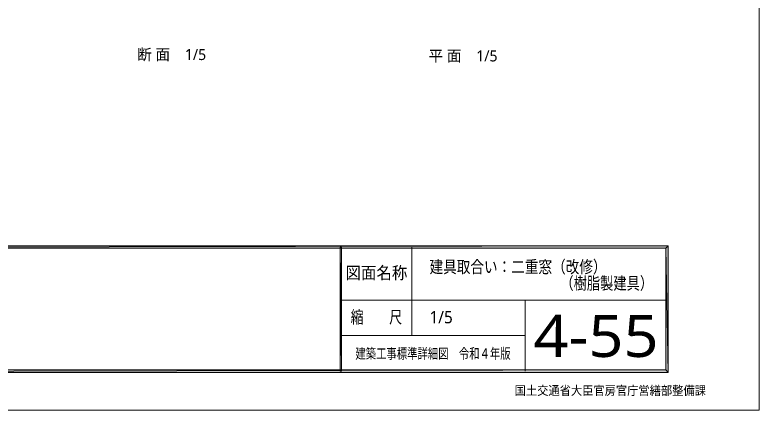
# Model space of a CAD drawing. Header units: millimetres. Extents: x 0 to 420, y 0 to 297.
# Drawn here: x 210.2 to 420.2, y 0 to 111.5 of the extents above; entities that cross this region are included whole.
import ezdxf
from ezdxf.enums import TextEntityAlignment as Align

# ---------------------------------------------------------------- set-up
doc = ezdxf.new("R2010")
doc.units = ezdxf.units.MM
doc.styles.add('kst32b', font='NotoSansJP-Variable.ttf')

msp = doc.modelspace()

# ---------------------------------------------------------------- hatches: boundary and pattern name
h = msp.add_hatch(color=7)
h.paths.add_polyline_path([(393.83, 11.35), (394.53, 10.65), (393.83, 45.64), (393.83, 11.35)])
h.paths.add_polyline_path([(394.53, 10.65), (393.83, 45.64), (394.53, 46.33), (394.53, 10.65)])
h.paths.add_polyline_path([(393.83, 45.64), (394.53, 46.33), (26.52, 45.64), (393.83, 45.64)])
h.paths.add_polyline_path([(394.53, 46.33), (26.52, 45.64), (25.82, 46.33), (394.53, 46.33)])
h.paths.add_polyline_path([(26.52, 45.64), (25.82, 46.33), (26.52, 11.35), (26.52, 45.64)])
h.paths.add_polyline_path([(25.82, 46.33), (26.52, 11.35), (25.82, 10.65), (25.82, 46.33)])
h.paths.add_polyline_path([(26.52, 11.35), (25.82, 10.65), (393.83, 11.35), (26.52, 11.35)])
h.paths.add_polyline_path([(25.82, 10.65), (393.83, 11.35), (394.53, 10.65), (25.82, 10.65)])
h = msp.add_hatch(color=7)
h.paths.add_polyline_path([(302.37, 46), (301.96, 46), (302.37, 10.99), (302.37, 46)])
h.paths.add_polyline_path([(301.96, 46), (302.37, 10.99), (301.96, 10.99), (301.96, 46)])

# ---------------------------------------------------------------- linework, layer by layer
at = {"lineweight": 13}
msp.add_lwpolyline([(0.19, 0), (0.19, 296.97), (420.16, 296.97), (420.16, 0)], close=True, dxfattribs=at)
at = {"lineweight": 0}
for points in [[(394.53, 46.33), (26.52, 45.64), (25.82, 46.33)], [(393.83, 45.64), (394.53, 46.33), (26.52, 45.64)], [(394.53, 10.65), (393.83, 45.64), (394.53, 46.33)], [(302.37, 46), (301.96, 46), (302.37, 10.99)], [(301.96, 46), (302.37, 10.99), (301.96, 10.99)], [(393.83, 11.35), (394.53, 10.65), (393.83, 45.64)], [(26.52, 11.35), (25.82, 10.65), (393.83, 11.35)], [(25.82, 10.65), (393.83, 11.35), (394.53, 10.65)]]:
    msp.add_lwpolyline(points, close=True, dxfattribs=at)
at = {"lineweight": 13}
for points in [[(322.18, 46), (322.18, 21)], [(302.18, 30.99), (394.17, 30.99)], [(354.16, 30.99), (354.16, 10.99)], [(302.18, 21), (354.16, 21)]]:
    msp.add_lwpolyline(points, dxfattribs=at)

# ---------------------------------------------------------------- texts
at = {"style": 'kst32b'}
for s, height, p, p2 in [('断 面\u30001/5', 3.119, (244.64, 98.74), (264.14, 98.74)), ('平 面\u30001/5', 3.119, (326.86, 98.36), (346.35, 98.36)), ('建具取合い：二重窓（改修）', 3.4908, (327.17, 38.67), (377.11, 38.67)), ('図面名称', 3.491, (303.45, 36.98), (320.9, 36.98)), ('（樹脂製建具）', 3.491, (364.08, 34.04), (390.26, 34.04)), ('縮\u3000\u3000尺', 3.491, (304.91, 24.49), (319.43, 24.49)), ('1/5', 3.491, (327.17, 24.49), (333.72, 24.49)), ('4-55', 11.831, (356.51, 14.99), (391.8, 14.99)), ('建築工事標準詳細図\u3000令和４年版', 2.919, (306.26, 14.5), (350.04, 14.5)), ('国土交通省大臣官房官庁営繕部整備課', 2.54, (351.18, 4.27), (405.16, 4.27))]:
    msp.add_text(s, height=height, dxfattribs=at).set_placement(p, p2, align=Align.FIT)

doc.saveas('drawing.dxf')
